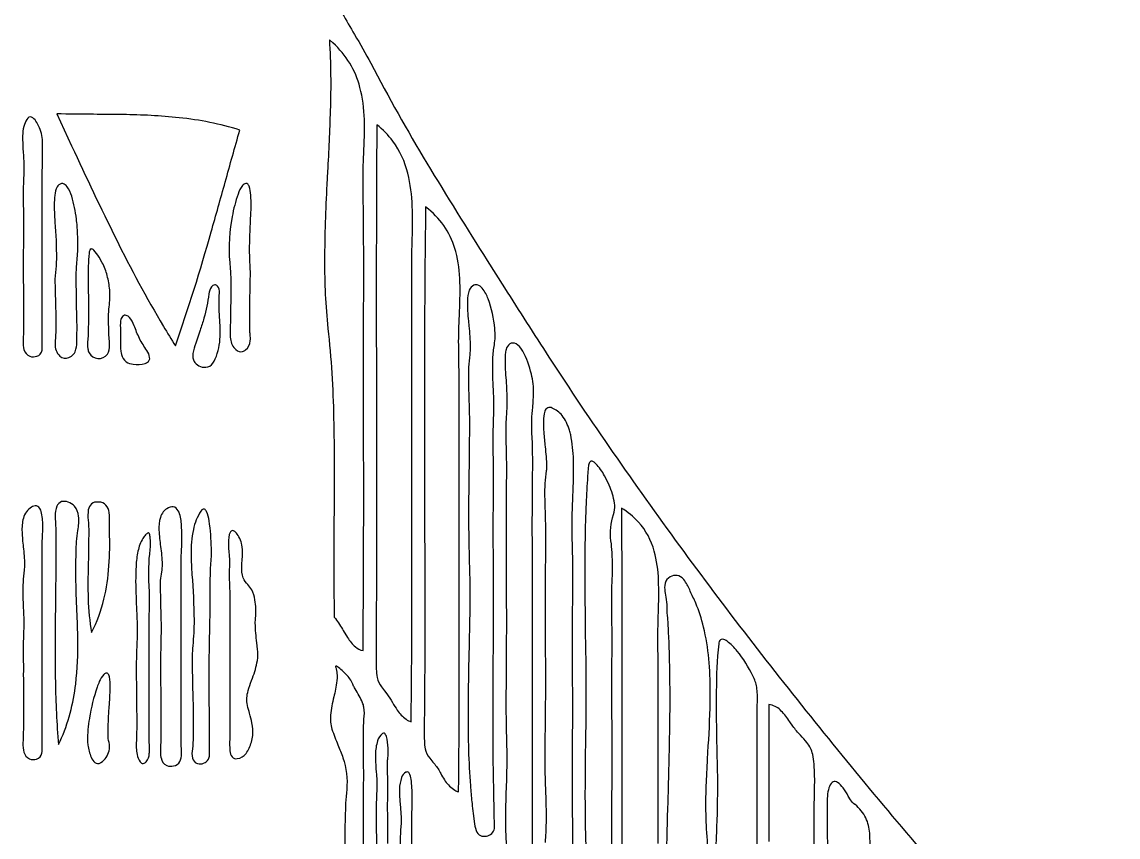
# Model space of a CAD drawing. Header units: metres. Extents: x 0.2 to 11.8, y 0.2 to 11.8.
# Drawn here: x 5.981 to 8.777, y 7.209 to 9.289 of the extents above; entities that cross this region are included whole.
import ezdxf

# ---------------------------------------------------------------- set-up
doc = ezdxf.new("R2010")
doc.units = ezdxf.units.M

msp = doc.modelspace()

# ---------------------------------------------------------------- linework, layer by layer
at = {"layer": 'Layer 1', "color": 0}
for points in [[(6.79776, 9.31175, 0.0061), (6.82906, 9.25724, -0.0116), (6.8706, 9.18365, 0.0148), (7.01374, 8.92884, 0.0059), (7.16783, 8.68028), (7.2117, 8.61098, 0.0035), (7.32511, 8.43337, 0.0071), (7.48829, 8.19056, 0.0127), (7.8338, 7.71838, 0.0107), (8.20096, 7.26264, 0.0112), (8.5874, 6.82336, 0.0243), (9.40545, 6.01558)], [(7.28324, 7.11432), (7.28293, 7.31819), (7.28289, 7.52283), (7.28301, 7.72736, 0.0011), (7.28287, 7.93192, -0.0042), (7.28336, 8.1361, 0.0176), (7.28174, 8.24094, -0.0361), (7.28359, 8.30573), (7.28381, 8.30837, 0.0085), (7.28603, 8.33998, 0.0683), (7.28027, 8.39043, 0.068), (7.25808, 8.44905), (7.25657, 8.45161, 0.1336), (7.24139, 8.4674, 0.2833), (7.22496, 8.46736, 0.1772), (7.21565, 8.45336, 0.0567), (7.21358, 8.44129, 0.0296), (7.21457, 8.38867), (7.21552, 8.37377, -0.0171), (7.2178, 8.32162, -0.0124), (7.21628, 8.28242, 0.0254), (7.21512, 8.22346, -0.0089), (7.21647, 8.1441), (7.21626, 8.0994), (7.21606, 8.06945), (7.21581, 7.91747), (7.21616, 7.81783), (7.21639, 7.76584, -0.0028), (7.216, 7.67435), (7.21561, 7.61425), (7.21553, 7.59334, 0.0094), (7.21661, 7.46299, -0.0173), (7.21532, 7.3195), (7.21497, 7.31015, 0.0136), (7.21423, 7.23358, 0.0296), (7.21985, 7.1592, 0.0159)], [(7.38541, 7.11903), (7.38556, 7.21204), (7.38554, 7.30453, -0.0018), (7.3856, 7.4905, 0.0019), (7.38546, 7.61566), (7.38527, 7.67452, -0.0029), (7.38613, 7.86443, 0.0082), (7.38526, 7.94371, -0.0132), (7.38488, 8.04636), (7.38608, 8.07995, 0.0172), (7.38759, 8.17131, 0.0476), (7.38047, 8.2353, 0.0177), (7.37729, 8.24728, 0.0973), (7.35844, 8.28486, 0.1262), (7.33323, 8.30381, 0.2065), (7.32196, 8.30454, 0.2051), (7.31466, 8.29546, 0.0782), (7.31117, 8.27109, 0.0213), (7.31202, 8.24186, 0.0087), (7.31527, 8.20505, -0.0227), (7.3189, 8.15465, -0.0275), (7.31836, 8.14357), (7.31744, 8.13569, 0.0445), (7.31415, 8.07042, -0.0145), (7.31567, 7.90195, 0.0036), (7.31529, 7.76395), (7.31534, 7.73684), (7.3158, 7.67342, -0.0055), (7.31606, 7.57327, 0.0012), (7.31448, 7.40865, 0.011), (7.31611, 7.33246, -0.0141), (7.31762, 7.24543, -0.0096), (7.31533, 7.19542)], [(7.48539, 7.16519), (7.48589, 7.32328, 0.0013), (7.48595, 7.48203), (7.48565, 7.53574, -0.0053), (7.48562, 7.64203, 0.0079), (7.48511, 7.8026, -0.0134), (7.48602, 7.85751, 0.0248), (7.48609, 7.93537, 0.0162), (7.48332, 7.965, -0.1132), (7.48952, 8.03211), (7.49142, 8.03817, 0.1096), (7.49229, 8.06136, 0.0634), (7.47855, 8.1067, 0.0244), (7.46687, 8.13071, 0.0695), (7.44466, 8.16182, 0.0468), (7.43873, 8.16673, 0.273), (7.43166, 8.16795, 0.202), (7.42688, 8.16094, 0.0584), (7.425, 8.14937), (7.42365, 8.12908, 0.0067), (7.41965, 8.06024, 0.0064), (7.41706, 7.96929, 0.0043), (7.41651, 7.8768, 0.0026), (7.41785, 7.73642), (7.41844, 7.68982, -0.0064), (7.41905, 7.50451), (7.41841, 7.46125, 0.0039), (7.41698, 7.32084, 0.0043), (7.4178, 7.22826, 0.0053), (7.4192, 7.18171, -0.0051)], [(7.60338, 7.19229), (7.60338, 7.37358, 0.0011), (7.60325, 7.63287), (7.60307, 7.7273, -0.0081), (7.60418, 7.78108, 0.0194), (7.60462, 7.8647, 0.0575), (7.59365, 7.93861, 0.117), (7.5534, 8.01298, 0.0726), (7.51005, 8.04835, -0.0012), (7.51093, 7.73257), (7.51097, 7.69265), (7.51102, 7.36974), (7.51101, 7.3375), (7.51089, 7.15994)], [(7.73298, 7.06804, 0.0163), (7.72719, 7.23024), (7.72685, 7.23583, -0.026), (7.7269, 7.35172), (7.72955, 7.40452), (7.72972, 7.40773), (7.73159, 7.44141, 0.0128), (7.73669, 7.56961), (7.7367, 7.58004, 0.0238), (7.7328, 7.66392, 0.0373), (7.71924, 7.74488, 0.0362), (7.69969, 7.80606, 0.0226), (7.69235, 7.82156, -0.0185), (7.6855, 7.83619, 0.0489), (7.67181, 7.86259, 0.1543), (7.65647, 7.87549, 0.1772), (7.63887, 7.87491, 0.2095), (7.62315, 7.8616, 0.1268), (7.62039, 7.84074, 0.0247), (7.62312, 7.82127, -0.0514), (7.62589, 7.79571), (7.62574, 7.79364, 0.0488), (7.62705, 7.7684, -0.0269), (7.62861, 7.74843, 0.0142), (7.6297, 7.7219), (7.63064, 7.70322, -0.0055), (7.63284, 7.61216, -0.0047), (7.63292, 7.52059, -0.0049), (7.62909, 7.33665), (7.62798, 7.29871, 0.002), (7.6241, 7.15267, 0.0088)], [(7.85647, 7.07948, -0.0017), (7.85635, 7.23768), (7.85637, 7.25237), (7.85647, 7.30453, 0.0018), (7.85647, 7.42199), (7.85646, 7.45216, 0.0058), (7.8561, 7.51436, -0.0135), (7.85646, 7.54753, 0.0372), (7.85576, 7.58745), (7.85524, 7.5913, 0.0684), (7.84525, 7.62015, 0.0554), (7.80506, 7.68369, 0.0674), (7.77989, 7.70864, 0.1392), (7.76743, 7.71384, 0.3446), (7.75942, 7.70798, 0.0673), (7.75799, 7.7017, 0.0233), (7.7519, 7.58077), (7.75175, 7.53311, 0.0045), (7.75349, 7.42487), (7.75485, 7.35358, -0.0121), (7.75206, 7.21768), (7.75193, 7.21405), (7.75069, 7.17944, 0.0298)], [(6.85214, 7.18162, -0.0026), (6.85241, 7.34591, 0.0062), (6.85187, 7.42806, -0.0082), (6.85175, 7.46913), (6.85184, 7.47462, -0.0193), (6.85327, 7.51011, 0.0692), (6.85302, 7.54027, 0.0549), (6.84962, 7.55169, 0.033), (6.83088, 7.58687), (6.82929, 7.58956, -0.0287), (6.82438, 7.59936, 0.1011), (6.808, 7.62381, 0.048), (6.78559, 7.6437, 0.1835), (6.78114, 7.64537, 0.3898), (6.78073, 7.64315), (6.78106, 7.64209, -0.1066), (6.78414, 7.60961), (6.7839, 7.6073, -0.0245), (6.7762, 7.5664, 0.0353), (6.76821, 7.52017, 0.0981), (6.77155, 7.48441, 0.017), (6.78688, 7.44406, -0.0106), (6.79959, 7.41142, -0.1105), (6.80909, 7.33042, 0.0198), (6.80531, 7.2601), (6.805, 7.24917, 0.009), (6.80449, 7.16935)], [(8.00133, 7.06933, -0.0017), (8.00184, 7.24453), (8.00199, 7.26958), (8.00256, 7.332), (8.00259, 7.33362, 0.0273), (8.00143, 7.3953, 0.027), (7.99791, 7.41985, 0.1164), (7.98298, 7.45014, 0.0217), (7.96695, 7.4686, -0.0287), (7.9473, 7.49169), (7.93915, 7.50321, 0.0426), (7.91783, 7.53054, 0.1501), (7.89047, 7.54644), (7.88591, 7.54718), (7.886, 7.49056), (7.88601, 7.45975), (7.88607, 7.37237), (7.88619, 7.19772)], [(6.91374, 7.19235), (6.91366, 7.26525), (6.91366, 7.2693, -0.0035), (6.91391, 7.33704), (6.91377, 7.35836), (6.91362, 7.37493), (6.91352, 7.38535), (6.91343, 7.40011, -0.0437), (6.91419, 7.41062, 0.0531), (6.91484, 7.43607, 0.0603), (6.91026, 7.46565, 0.1581), (6.90538, 7.4737, 0.3381), (6.90008, 7.47313, 0.1534), (6.88779, 7.45461, 0.0711), (6.88265, 7.42024), (6.8825, 7.41009, 0.0185), (6.88445, 7.37494, -0.0304), (6.88622, 7.33159), (6.88601, 7.32826, 0.0223), (6.88436, 7.24101), (6.88457, 7.22655, -0.0047), (6.885, 7.17834)], [(6.97534, 7.16176), (6.97489, 7.23823, -0.0112), (6.9755, 7.2682, 0.0128), (6.9762, 7.31212, 0.0345), (6.97349, 7.35635, 0.0992), (6.9686, 7.37188, 0.3564), (6.96168, 7.37497), (6.95994, 7.37425, 0.1735), (6.94921, 7.36104, 0.0867), (6.94372, 7.33076, 0.0233), (6.94394, 7.31438), (6.9457, 7.2908, -0.0278), (6.94796, 7.24344), (6.94744, 7.23555, 0.0284), (6.94569, 7.16638)], [(8.144, 7.16425, 0.0194), (8.14334, 7.21899, 0.0938), (8.13343, 7.2577, 0.0576), (8.12162, 7.27616, 0.0523), (8.10576, 7.29183), (8.10513, 7.29231, -0.1093), (8.09446, 7.3039), (8.08865, 7.31362, 0.0272), (8.07567, 7.33425, 0.098), (8.06082, 7.34851, 0.2409), (8.04992, 7.34986), (8.04753, 7.34841, 0.1437), (8.03905, 7.33427, 0.0576), (8.03549, 7.31456, 0.0239), (8.0349, 7.28245), (8.03501, 7.27038), (8.03516, 7.22012), (8.0353, 7.18535)]]:
    msp.add_lwpolyline(points, format="xyb", dxfattribs=at)
for points in [[(6.85077, 7.68525, 0.0026), (6.85243, 8.06071), (6.85245, 8.08195), (6.85215, 8.25219, -0.0017), (6.85198, 8.4775), (6.85215, 8.52203, 0.0051), (6.85128, 8.85349), (6.85093, 8.87323, -0.0151), (6.85268, 8.953, 0.0189), (6.85415, 9.04036, 0.0575), (6.84301, 9.12215, 0.1463), (6.77401, 9.2355), (6.76494, 9.24348, -0.0233), (6.76719, 9.06298, -0.006), (6.76034, 8.90757), (6.75862, 8.87446, 0.0128), (6.75262, 8.68105, 0.0277), (6.76139, 8.50701, -0.0216), (6.77585, 8.27807, -0.0079), (6.77682, 8.03663), (6.7767, 8.01994, 0.007), (6.77719, 7.7785), (6.77737, 7.77025, -0.0411), (6.79836, 7.73954), (6.80043, 7.73611), (6.81138, 7.7184, 0.0711), (6.83144, 7.69404, 0.1583), (6.85077, 7.68525)], [(6.0185, 8.43608, 0.312), (6.0319, 8.45135, 0.0464), (6.03259, 8.46491), (6.03257, 8.46726), (6.03251, 8.50488), (6.03247, 8.54248), (6.03245, 8.58008), (6.03245, 8.65528), (6.03249, 8.7304), (6.03247, 8.80558), (6.03245, 8.84209), (6.03241, 8.88121, -0.0061), (6.03281, 8.91819, 0.0055), (6.03327, 8.95801), (6.03338, 8.96922), (6.03337, 8.98438, 0.1155), (6.02304, 9.02386), (6.0185, 9.03243, 0.1119), (6.0084, 9.04484, 0.399), (5.99592, 9.04364, 0.1149), (5.98723, 9.02776, 0.0612), (5.98271, 9.00424, 0.0297), (5.98383, 8.95868), (5.98405, 8.95529, -0.0178), (5.98572, 8.91442, -0.0087), (5.98466, 8.88209, 0.0201), (5.98379, 8.83187, -0.012), (5.98465, 8.74673, 0.0048), (5.98426, 8.66322), (5.98463, 8.57922), (5.98449, 8.52868), (5.98431, 8.49516), (5.98389, 8.48342, 0.0629), (5.98467, 8.45742), (5.98572, 8.45323, 0.2453), (6.00119, 8.43584, 0.1598), (6.0185, 8.43608)], [(6.37229, 8.46225, 0.0143), (6.46346, 8.75345, 0.0016), (6.49926, 8.88058, -0.0015), (6.53657, 9.01311, 0.0498), (6.38168, 9.04475, 0.0231), (6.23806, 9.05273, 0.0029), (6.16331, 9.05343, -0.0042), (6.06941, 9.05448), (6.10756, 8.97288, 0.0065), (6.22074, 8.73555, 0.019), (6.34153, 8.5123, 0.0064), (6.37229, 8.46225)], [(6.97352, 7.5032), (6.97466, 7.60024), (6.97528, 7.69725, 0.0014), (6.97546, 7.8911), (6.97524, 8.01937, -0.0018), (6.97524, 8.27846, 0.0018), (6.97518, 8.51555), (6.97493, 8.66613, -0.0067), (6.97598, 8.72366, 0.0177), (6.9763, 8.81872, 0.0516), (6.96489, 8.90299, 0.098), (6.92712, 8.98463, 0.0679), (6.88586, 9.02668, 0.0012), (6.88465, 8.6368), (6.88481, 8.28046), (6.88484, 8.24822), (6.88496, 8.05403), (6.88482, 7.85969), (6.88457, 7.76242), (6.88449, 7.73363), (6.88414, 7.66494, 0.0366), (6.88576, 7.62162), (6.88666, 7.61598, 0.1116), (6.89795, 7.5922), (6.90581, 7.58193), (6.91134, 7.57485, -0.029), (6.926, 7.55207, 0.0222), (6.93811, 7.53284, 0.0911), (6.96067, 7.50957, 0.0641), (6.97352, 7.5032)], [(6.10029, 8.4327, 0.2529), (6.11862, 8.4544, 0.0568), (6.12079, 8.47668), (6.12092, 8.48186, 0.0122), (6.12086, 8.53693), (6.1208, 8.54041), (6.12022, 8.5662), (6.11953, 8.60266), (6.11937, 8.61735, -0.0212), (6.11994, 8.66139), (6.12002, 8.66239, 0.0333), (6.12284, 8.74971, 0.0206), (6.11971, 8.78603, 0.0444), (6.10776, 8.84442, 0.0838), (6.09611, 8.8688, 0.1898), (6.08495, 8.87647, 0.0731), (6.08135, 8.87651, 0.2442), (6.07051, 8.86835, 0.0946), (6.06448, 8.84681, 0.0412), (6.06373, 8.79747), (6.06488, 8.77846, -0.0208), (6.06849, 8.68441, -0.031), (6.06605, 8.64933, 0.0394), (6.06522, 8.61597), (6.0654, 8.60971), (6.06582, 8.59015, 0.0069), (6.06654, 8.55837, -0.0067), (6.06726, 8.52634, -0.0265), (6.06515, 8.46806, 0.2236), (6.07754, 8.43639, 0.3025), (6.10029, 8.4327)], [(6.5511, 8.45204, 0.2295), (6.56328, 8.47574, 0.0376), (6.56283, 8.49138, -0.0203), (6.5623, 8.50141), (6.56219, 8.52242, -0.0061), (6.56215, 8.55592), (6.56246, 8.57364), (6.56299, 8.6145), (6.56319, 8.63246, 0.0229), (6.56281, 8.66867, -0.0272), (6.56195, 8.73357, -0.0054), (6.56412, 8.78759, 0.0283), (6.56455, 8.84738, 0.075), (6.56034, 8.86997, 0.2111), (6.55461, 8.8766, 0.1004), (6.55218, 8.87692, 0.2022), (6.54335, 8.87148, 0.0815), (6.53204, 8.85007, 0.042), (6.51712, 8.79253), (6.51526, 8.78203, 0.069), (6.51212, 8.66024), (6.51229, 8.65856, -0.0228), (6.51334, 8.61869), (6.51343, 8.59889, -0.0097), (6.51311, 8.56412), (6.51272, 8.53665, -0.012), (6.51214, 8.51582, 0.042), (6.51255, 8.48008, 0.1745), (6.52646, 8.45283, 0.2575), (6.5436, 8.44819, 0.0967), (6.5511, 8.45204)], [(7.0946, 7.32396, 0.0017), (7.096, 7.51388), (7.09619, 7.63401), (7.09622, 7.70406, 0.0013), (7.09593, 7.87308, -0.002), (7.09577, 8.08426), (7.09584, 8.09874, 0.0049), (7.09523, 8.4366), (7.09477, 8.46416, -0.0154), (7.09651, 8.54023, 0.019), (7.09807, 8.62495, 0.0583), (7.08745, 8.70305, 0.1585), (7.01788, 8.81143), (7.0103, 8.81754, 0.0026), (7.00757, 8.43633), (7.00787, 8.05473), (7.00818, 7.8639), (7.00804, 7.67311), (7.00769, 7.57774), (7.00754, 7.55046), (7.00699, 7.48236, 0.0374), (7.00857, 7.43842), (7.00917, 7.43452, 0.1207), (7.02087, 7.41004, 0.019), (7.03222, 7.39646), (7.03374, 7.39473, -0.056), (7.04925, 7.37085, 0.0235), (7.05834, 7.35542, 0.0998), (7.08158, 7.3308, 0.0526), (7.0946, 7.32396)], [(6.20433, 8.46408, -0.0218), (6.20174, 8.53667, -0.0192), (6.20331, 8.56214, 0.042), (6.20455, 8.60562, 0.043), (6.19825, 8.64168, 0.0516), (6.18568, 8.67479), (6.17749, 8.68891, 0.064), (6.16391, 8.70682, 0.2067), (6.15745, 8.70987, 0.2845), (6.15351, 8.70582, 0.0631), (6.15202, 8.69887, 0.0342), (6.14982, 8.63335), (6.15003, 8.61296), (6.15042, 8.57683, -0.0075), (6.15077, 8.53233), (6.14995, 8.49703), (6.14974, 8.48962), (6.14898, 8.47858, 0.0609), (6.14878, 8.45456, 0.0856), (6.15204, 8.44472, 0.5495), (6.19875, 8.44128, 0.1767), (6.20433, 8.46408)], [(6.47081, 8.42305, 0.1014), (6.4858, 8.4792, 0.0358), (6.48522, 8.52749), (6.48511, 8.52922), (6.48478, 8.53477, -0.0329), (6.48449, 8.59774, 0.2022), (6.47937, 8.61505, 0.213), (6.47239, 8.61844, 0.2134), (6.46451, 8.61341, 0.1381), (6.45735, 8.59503, -0.0453), (6.44509, 8.53321, -0.0147), (6.43513, 8.50225), (6.42765, 8.47969), (6.42418, 8.46952, 0.0539), (6.41676, 8.44275, 0.1708), (6.42018, 8.42243), (6.42176, 8.42016, 0.3034), (6.45462, 8.40892, 0.2115), (6.47081, 8.42305)], [(7.18597, 7.23421), (7.18512, 7.27308), (7.1841, 7.32383), (7.18312, 7.41226), (7.18283, 7.50008), (7.18301, 7.58755), (7.18371, 7.76215, 0.0031), (7.18322, 7.93776, -0.0042), (7.18335, 8.06231), (7.18365, 8.11347, 0.0035), (7.1833, 8.17414, -0.0131), (7.18408, 8.28923, 0.0204), (7.18305, 8.35931, -0.0207), (7.18204, 8.43049, -0.0361), (7.18578, 8.46515, 0.0646), (7.18692, 8.50651, 0.0694), (7.17012, 8.58222, 0.0805), (7.15498, 8.60948, 0.1644), (7.14204, 8.61823, 0.1512), (7.1337, 8.61739, 0.2049), (7.12185, 8.60445, 0.0859), (7.11703, 8.57753, 0.0318), (7.11951, 8.52566), (7.12062, 8.51395, -0.0237), (7.12431, 8.45871, -0.0353), (7.1231, 8.44024, 0.037), (7.11963, 8.37559, 0.0068), (7.12095, 8.32117, -0.0107), (7.12219, 8.25682), (7.12167, 8.20422, -0.002), (7.1201, 8.07403, 0.0108), (7.12191, 7.91764), (7.1226, 7.89034, -0.0109), (7.12187, 7.72381), (7.12173, 7.71668), (7.12154, 7.70681), (7.12064, 7.66355, 0.0052), (7.1186, 7.52297, 0.0079), (7.11983, 7.43132, 0.0115), (7.12465, 7.34008, 0.0053), (7.1284, 7.29911), (7.12884, 7.29466, 0.0083), (7.13188, 7.2695), (7.13438, 7.24952), (7.13447, 7.2487, 0.0631), (7.13898, 7.22571, 0.2092), (7.15053, 7.21261), (7.15347, 7.21165, 0.2969), (7.18196, 7.22131, 0.1644), (7.18597, 7.23421)], [(6.26453, 8.41555, 0.1163), (6.29498, 8.41753, 0.0599), (6.30117, 8.42053, 0.2899), (6.30652, 8.4331, 0.1222), (6.29951, 8.45058, -0.0301), (6.28053, 8.48146, -0.0287), (6.26707, 8.51397, 0.0892), (6.25525, 8.53523, 0.071), (6.25173, 8.53819, 0.2061), (6.24175, 8.54045, 0.1235), (6.23735, 8.53786, 0.1645), (6.23245, 8.52638, 0.0447), (6.23204, 8.50211, -0.015), (6.23233, 8.48812), (6.23215, 8.48155, 0.0406), (6.23292, 8.44825, 0.0335), (6.2345, 8.44061, 0.1769), (6.24664, 8.42202, 0.1192), (6.26453, 8.41555)], [(6.01809, 7.40792, 0.2993), (6.03172, 7.42323, 0.0539), (6.03265, 7.4394), (6.03261, 7.44355), (6.03249, 7.48525), (6.03243, 7.5273), (6.03243, 7.5696), (6.03249, 7.65423), (6.0325, 7.67835), (6.03245, 7.73791), (6.03243, 7.82283), (6.03256, 7.84999, 0.0096), (6.03229, 7.9079, -0.0145), (6.03295, 7.97211), (6.03364, 7.99887, 0.06), (6.03098, 8.03569, 0.131), (6.02415, 8.05048, 0.309), (6.01093, 8.05333, 0.0548), (6.00531, 8.05075, 0.1972), (5.98443, 8.02311, 0.0793), (5.98088, 7.98746, 0.0192), (5.98406, 7.9495, -0.0313), (5.98718, 7.90395, -0.0308), (5.98611, 7.89032, 0.0401), (5.98327, 7.82803), (5.98427, 7.79487, -0.0218), (5.9848, 7.72433), (5.98465, 7.72174, 0.0184), (5.98413, 7.66873), (5.98433, 7.63756, 0.0054), (5.98449, 7.59086), (5.98472, 7.55282), (5.98465, 7.51042), (5.98439, 7.49167), (5.98412, 7.46816), (5.98367, 7.45593, 0.0656), (5.98441, 7.43043), (5.9856, 7.42588, 0.214), (5.99986, 7.40844, 0.1853), (6.01809, 7.40792)], [(6.09825, 8.0639, 0.1555), (6.08181, 8.06495, 0.2271), (6.06994, 8.05319, 0.0928), (6.06568, 8.02846, 0.0244), (6.06627, 8.01066, -0.0229), (6.06727, 7.95695, 0.007), (6.06718, 7.92775, -0.0072), (6.06699, 7.87286), (6.06671, 7.84615), (6.06619, 7.79747), (6.0658, 7.76554, 0.0072), (6.06601, 7.60562, 0.0167), (6.07399, 7.44476, 0.0786), (6.1168, 7.59079), (6.11786, 7.59891, 0.0339), (6.12318, 7.71572), (6.12232, 7.75366), (6.12097, 7.79018), (6.11946, 7.83192), (6.11908, 7.84445, -0.016), (6.11842, 7.91107), (6.11883, 7.9291, -0.0309), (6.1221, 7.98415), (6.12324, 7.99124, 0.0727), (6.12525, 8.02794, 0.1527), (6.11492, 8.05329, 0.1351), (6.09825, 8.0639)], [(6.17479, 8.06404, 0.172), (6.15838, 8.05956, 0.1853), (6.15003, 8.04436, 0.0647), (6.14954, 8.01754), (6.1501, 8.01058, -0.0242), (6.15118, 7.99077), (6.1508, 7.95852, -0.0052), (6.14991, 7.90336, 0.0152), (6.1496, 7.81741, 0.0367), (6.15821, 7.73071, 0.0577), (6.18989, 7.81567, 0.0445), (6.20269, 7.90092, 0.0268), (6.204, 7.98867, -0.0177), (6.20405, 8.00599, 0.0456), (6.20298, 8.03719, 0.1437), (6.195, 8.05605, 0.2014), (6.17688, 8.06395), (6.17479, 8.06404)], [(6.36757, 7.39044, 0.223), (6.38355, 7.40156, 0.125), (6.38757, 7.42113), (6.38755, 7.42398), (6.38729, 7.45194), (6.38722, 7.4672), (6.38707, 7.51071), (6.38701, 7.55438), (6.38707, 7.64156), (6.38714, 7.72748), (6.38703, 7.81602), (6.38702, 7.84677, 0.0055), (6.38673, 7.90129, -0.0141), (6.38752, 7.93477, 0.0228), (6.38813, 7.9993, 0.0622), (6.38279, 8.03383, 0.1387), (6.37411, 8.04843, 0.2653), (6.35898, 8.05089, 0.0403), (6.35417, 8.049, 0.2149), (6.33382, 8.02469, 0.0839), (6.33034, 7.99193, 0.0232), (6.33431, 7.95059, -0.0306), (6.33829, 7.90511, -0.0518), (6.33649, 7.88556, 0.0538), (6.33325, 7.84247), (6.33385, 7.81855), (6.33436, 7.80072), (6.33485, 7.7798, -0.0149), (6.33526, 7.713, 0.0091), (6.33455, 7.64474), (6.33456, 7.62732), (6.33485, 7.55892), (6.33497, 7.54072), (6.33497, 7.49116), (6.33491, 7.45407), (6.33451, 7.44068, 0.0572), (6.33539, 7.41137), (6.33546, 7.41097, 0.2566), (6.3503, 7.39139, 0.156), (6.36757, 7.39044)], [(6.45924, 7.41815, 0.0055), (6.45932, 7.47725), (6.4592, 7.50143), (6.45871, 7.58234), (6.45868, 7.58774, -0.0027), (6.45866, 7.66176, -0.006), (6.45992, 7.74012, 0.0072), (6.46086, 7.825), (6.46086, 7.83343, -0.0079), (6.46119, 7.86664), (6.46143, 7.87904, -0.0262), (6.46244, 7.9024, 0.034), (6.46387, 7.94581, 0.0351), (6.45823, 8.01588, 0.0676), (6.45152, 8.04003, 0.194), (6.44602, 8.04602, 0.2877), (6.43998, 8.04382), (6.43731, 8.04061, 0.099), (6.41797, 7.99386, 0.0542), (6.41223, 7.9297, 0.0168), (6.41436, 7.87905, -0.0171), (6.41963, 7.76255, -0.0284), (6.41641, 7.69729, 0.0337), (6.41514, 7.64426), (6.41528, 7.63848), (6.41571, 7.61196, 0.0082), (6.41665, 7.56809, -0.0079), (6.41762, 7.52371), (6.41772, 7.50983, -0.0134), (6.41752, 7.47899), (6.41718, 7.46468, -0.0326), (6.41542, 7.43423, 0.1004), (6.416, 7.41014, 0.2394), (6.42635, 7.39738), (6.42845, 7.39667, 0.3339), (6.45632, 7.40733, 0.1291), (6.45924, 7.41815)], [(6.2976, 7.40127, 0.1816), (6.30564, 7.42209, 0.0218), (6.3057, 7.43286), (6.30542, 7.46159), (6.30541, 7.46539), (6.30545, 7.53196), (6.3056, 7.59932), (6.30558, 7.66615), (6.3054, 7.69319, -0.0098), (6.30607, 7.80264, 0.0208), (6.30529, 7.85076, -0.0442), (6.30779, 7.94244, 0.06), (6.3082, 7.97267, 0.0433), (6.30595, 7.98256, 0.4174), (6.30278, 7.98514, 0.15), (6.29593, 7.98008, 0.0378), (6.28923, 7.97118, 0.0878), (6.27673, 7.93845, 0.0379), (6.27171, 7.90065, 0.0246), (6.27178, 7.82218), (6.27239, 7.80691), (6.273, 7.79291), (6.27454, 7.75253, -0.0176), (6.27436, 7.71575, 0.0135), (6.27231, 7.63489, 0.0024), (6.27331, 7.54763), (6.2736, 7.50441, -0.0062), (6.27304, 7.4631), (6.27266, 7.45424, 0.0736), (6.27458, 7.41959, 0.1048), (6.28211, 7.40101, 0.2674), (6.29014, 7.39676, 0.1792), (6.2976, 7.40127)], [(6.52976, 7.40917, 0.2071), (6.55241, 7.42245, 0.0984), (6.56597, 7.45128, 0.0307), (6.56958, 7.46853, 0.0867), (6.56753, 7.50019, 0.0158), (6.56132, 7.52474, -0.0116), (6.55612, 7.54482, -0.1238), (6.55778, 7.58268, -0.0246), (6.56649, 7.60843), (6.56884, 7.61475, 0.0519), (6.58138, 7.65927, 0.0654), (6.58203, 7.68867), (6.58014, 7.70439, -0.032), (6.576, 7.75505, -0.0195), (6.57655, 7.76783, 0.0686), (6.57519, 7.81457, 0.0711), (6.56675, 7.83955, 0.0563), (6.55655, 7.85355, -0.0737), (6.54564, 7.86922), (6.54519, 7.87036, -0.0945), (6.54133, 7.90011), (6.54152, 7.90529), (6.5423, 7.91717, 0.0526), (6.54246, 7.94995, 0.1249), (6.52974, 7.98223, 0.138), (6.52081, 7.99055, 0.3935), (6.51249, 7.98758, 0.085), (6.50972, 7.98092, 0.0622), (6.5076, 7.95205, 0.0216), (6.50876, 7.93514, -0.0372), (6.50959, 7.8927, 0.0265), (6.50976, 7.85791, -0.0198), (6.5111, 7.8003), (6.5111, 7.78098), (6.51107, 7.74252), (6.51105, 7.70428), (6.5111, 7.65799), (6.5111, 7.6272), (6.5111, 7.55015), (6.51108, 7.52389, 0.0043), (6.51126, 7.47425, -0.0146), (6.51085, 7.45911, 0.0434), (6.51119, 7.42874, 0.1405), (6.51682, 7.41366, 0.2599), (6.52976, 7.40917)], [(6.18225, 7.39918, 0.2037), (6.20309, 7.42912, 0.1344), (6.20305, 7.45021, -0.0727), (6.20041, 7.47099, -0.0178), (6.20172, 7.51403), (6.20344, 7.54105, 0.0138), (6.20591, 7.58966, 0.0563), (6.20387, 7.6181, 0.1661), (6.19947, 7.62664, 0.1312), (6.19704, 7.62763, 0.2324), (6.18939, 7.62405, 0.0842), (6.17814, 7.60568, 0.0194), (6.17233, 7.59114, 0.042), (6.1529, 7.51284), (6.15272, 7.51171, 0.0475), (6.14804, 7.45461, 0.0309), (6.14906, 7.44371, 0.0563), (6.15723, 7.41269, 0.1329), (6.16693, 7.39896, 0.3004), (6.18095, 7.39846), (6.18225, 7.39918)]]:
    msp.add_lwpolyline(points, format="xyb", close=True, dxfattribs=at)

doc.saveas('drawing.dxf')
